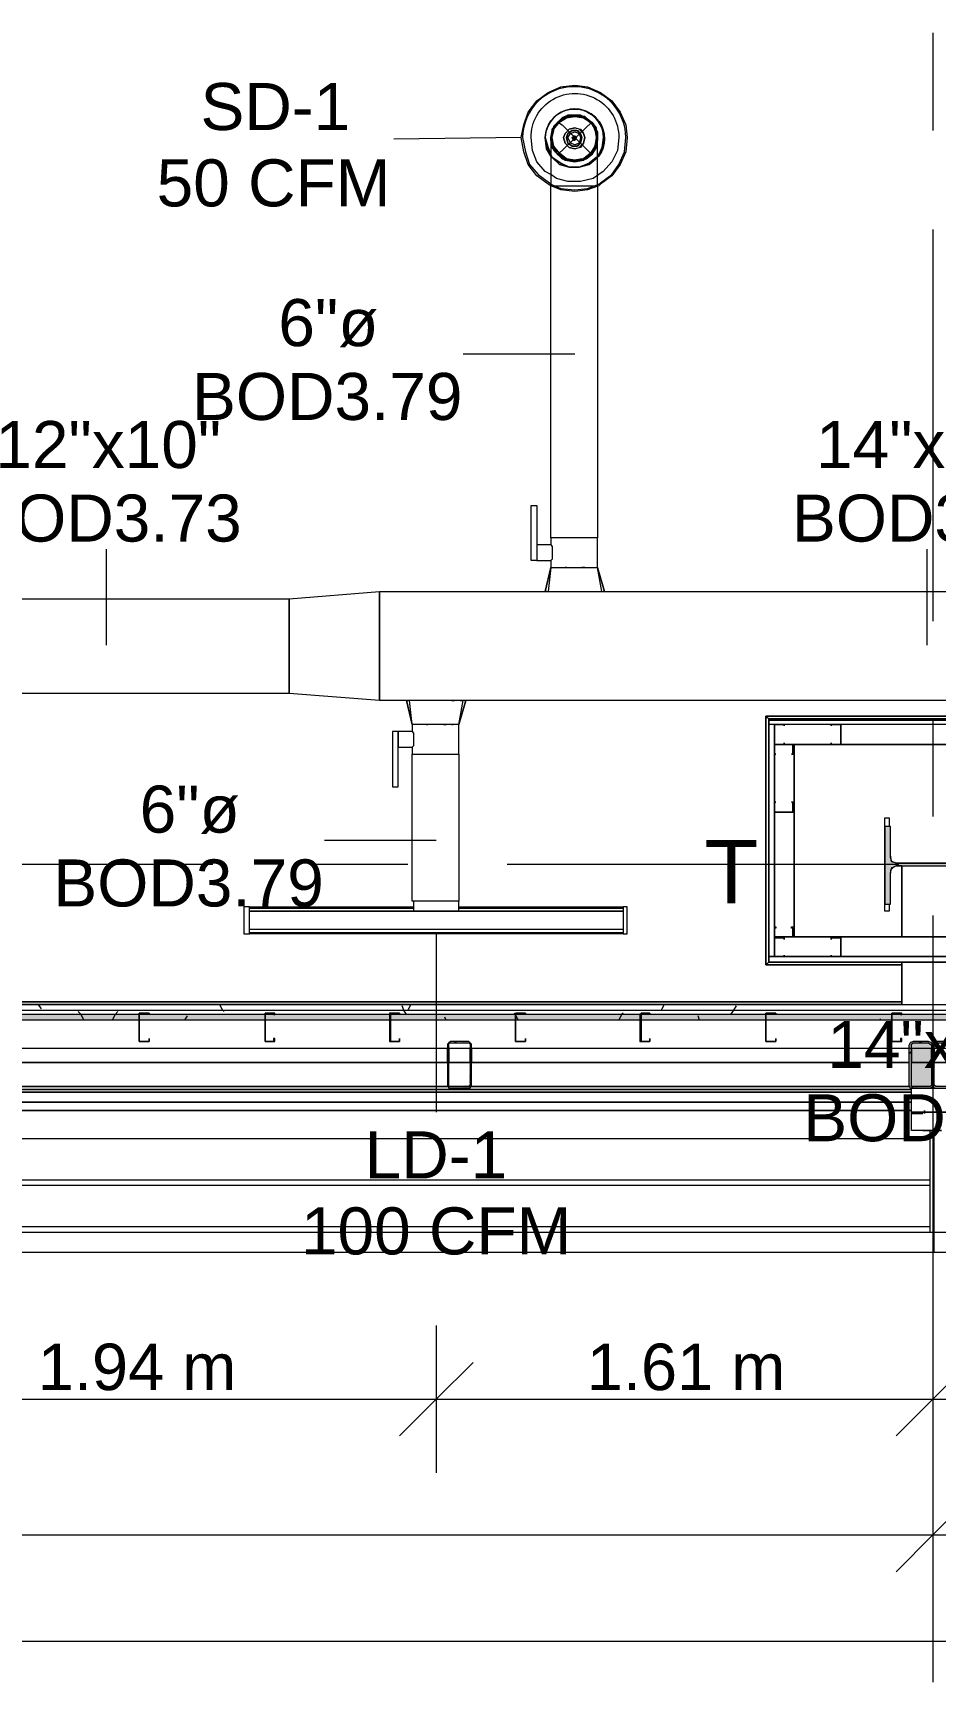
# Model space of a CAD drawing. Header units: metres. Extents: x 39 to 278, y -7 to 151.
# Drawn here: x 92.36 to 95.28, y 8.87 to 14.21 of the extents above; entities that cross this region are included whole.
import ezdxf

# ---------------------------------------------------------------- set-up
doc = ezdxf.new("R2010")
doc.units = ezdxf.units.M
doc.layers.add('HVAC - Ductos', color=5, linetype='Continuous', lineweight=50)
doc.layers.add('PDF_Geometry', color=7, linetype='Continuous', true_color=0xaaaaaa)
doc.layers.add('PDF_Solid Fills', color=7, linetype='Continuous', true_color=0xffffff)
doc.layers.add('PDF_Text', color=7, linetype='Continuous')
doc.styles.add('PDF Helvetica', font='')
doc.styles.get('PDF Helvetica').set_extended_font_data('Helvetica')

msp = doc.modelspace()

# ---------------------------------------------------------------- hatches: boundary and pattern name
at = {"layer": 'PDF_Solid Fills', "lineweight": 0, "transparency": 33554559}
for points in [[(95.133, 11.5397), (95.133, 11.6405), (95.1146, 11.6405), (95.1146, 11.3885), (95.133, 11.3885), (95.133, 11.4939), (95.1376, 11.5122), (95.4034, 11.5122), (95.408, 11.5077), (95.408, 11.3885), (95.4217, 11.3885), (95.4217, 11.6405), (95.408, 11.6405), (95.4034, 11.5305), (95.3896, 11.526), (95.1513, 11.5214), (95.1513, 11.526), (95.1376, 11.526), (95.1376, 11.5397)], [(95.1972, 10.9439), (95.1926, 10.9347), (95.1926, 10.8018), (95.1972, 10.8018), (95.1972, 10.7926), (95.1977, 10.7926), (95.2659, 10.7972), (95.2704, 10.9393), (95.2659, 10.9439)], [(95.275, 10.8018), (95.275, 10.7926), (95.3438, 10.7926), (95.3438, 10.9439), (95.275, 10.9439), (95.2704, 10.9347), (95.2704, 10.8018), (95.275, 10.8064), (95.2796, 10.9393), (95.3392, 10.9393), (95.3392, 10.7972), (95.2796, 10.8018)]]:
    msp.add_hatch(color=256, dxfattribs=at).paths.add_polyline_path(points)
h = msp.add_hatch(color=256, dxfattribs=at)
h.paths.add_polyline_path([(46.8196, 11.0127), (46.8196, 11.031), (45.1878, 11.031), (45.1878, 11.0127)])
h.paths.add_polyline_path([(104.0706, 11.0127), (106.0827, 11.0127), (106.0827, 11.031), (104.0706, 11.031)])
h.paths.add_polyline_path([(104.0659, 11.0127), (104.0659, 11.031), (101.2289, 11.031), (101.2289, 11.0127)])
h.paths.add_polyline_path([(101.2243, 11.0127), (101.2243, 11.031), (99.1984, 11.031), (99.1984, 11.0127)])
h.paths.add_polyline_path([(99.1938, 11.0127), (99.1938, 11.031), (96.3568, 11.031), (96.3568, 11.0127)])
h.paths.add_polyline_path([(96.3522, 11.0127), (96.3522, 11.031), (94.3263, 11.031), (94.3263, 11.0127)])
h.paths.add_polyline_path([(94.3217, 11.0127), (94.3217, 11.031), (93.5151, 11.031), (93.5151, 11.0127)])
h.paths.add_polyline_path([(93.5105, 11.0127), (93.5105, 11.031), (91.4846, 11.031), (91.4846, 11.0127)])
h.paths.add_polyline_path([(91.4801, 11.0127), (91.4801, 11.031), (89.4542, 11.031), (89.4542, 11.0127)])
h.paths.add_polyline_path([(89.4496, 11.0127), (89.4496, 11.031), (88.6429, 11.031), (88.6429, 11.0127)])
h.paths.add_polyline_path([(88.6383, 11.0127), (88.6383, 11.031), (86.6125, 11.031), (86.6125, 11.0127)])
h.paths.add_polyline_path([(86.6079, 11.0127), (86.6079, 11.031), (84.582, 11.031), (84.582, 11.0127)])
h.paths.add_polyline_path([(84.5774, 11.0127), (84.5774, 11.031), (83.7708, 11.031), (83.7708, 11.0127)])
h.paths.add_polyline_path([(83.7662, 11.0127), (83.7662, 11.031), (81.7404, 11.031), (81.7404, 11.0127)])
h.paths.add_polyline_path([(81.7358, 11.0127), (81.7358, 11.031), (78.8986, 11.031), (78.8986, 11.0127)])
h.paths.add_polyline_path([(78.894, 11.0127), (78.894, 11.031), (76.8682, 11.031), (76.8682, 11.0127)])
h.paths.add_polyline_path([(76.8636, 11.0127), (76.8636, 11.031), (74.0265, 11.031), (74.0265, 11.0127)])
h.paths.add_polyline_path([(74.0219, 11.0127), (74.0219, 11.031), (71.9961, 11.031), (71.9961, 11.0127)])
h.paths.add_polyline_path([(71.9915, 11.0127), (71.9915, 11.031), (71.1848, 11.031), (71.1848, 11.0127)])
h.paths.add_polyline_path([(71.1802, 11.0127), (71.1802, 11.031), (69.1543, 11.031), (69.1543, 11.0127)])
h.paths.add_polyline_path([(69.1497, 11.0127), (69.1497, 11.031), (67.1239, 11.031), (67.1239, 11.0127)])
h.paths.add_polyline_path([(67.1193, 11.0127), (67.1193, 11.031), (66.3127, 11.031), (66.3127, 11.0127)])
h.paths.add_polyline_path([(66.3081, 11.0127), (66.3081, 11.031), (64.2822, 11.031), (64.2822, 11.0127)])
h.paths.add_polyline_path([(64.2776, 11.0127), (64.2776, 11.031), (62.2518, 11.031), (62.2518, 11.0127)])
h.paths.add_polyline_path([(62.2472, 11.0127), (62.2472, 11.031), (61.4405, 11.031), (61.4405, 11.0127)])
h.paths.add_polyline_path([(61.436, 11.0127), (61.436, 11.031), (59.4101, 11.031), (59.4101, 11.0127)])
h.paths.add_polyline_path([(59.4055, 11.0127), (59.4055, 11.031), (56.5684, 11.031), (56.5684, 11.0127)])
h.paths.add_polyline_path([(56.5638, 11.0127), (56.5638, 11.031), (54.5379, 11.031), (54.5379, 11.0127)])
h.paths.add_polyline_path([(54.5333, 11.0127), (54.5333, 11.031), (51.6963, 11.031), (51.6963, 11.0127)])
h.paths.add_polyline_path([(51.6917, 11.0127), (51.6917, 11.031), (49.6658, 11.031), (49.6658, 11.0127)])
h.paths.add_polyline_path([(49.6612, 11.0127), (49.6612, 11.031), (48.8546, 11.031), (48.8546, 11.0127)])
h.paths.add_polyline_path([(48.85, 11.0127), (48.85, 11.031), (46.8241, 11.031), (46.8241, 11.0127)])
h = msp.add_hatch(color=256, dxfattribs=at)
h.paths.add_polyline_path([(93.7717, 10.9393), (93.7717, 10.9439), (93.7075, 10.9439)])
h.paths.add_polyline_path([(93.7763, 10.9347), (93.7717, 10.9347), (93.7671, 10.8018), (93.703, 10.7972), (93.7711, 10.7926), (93.7717, 10.7926), (93.7717, 10.7972), (93.7763, 10.9341)])
h.paths.add_polyline_path([(93.703, 10.9347), (93.6984, 10.9347), (93.6984, 10.8018)])

# ---------------------------------------------------------------- linework, layer by layer
at = {"layer": 'HVAC - Ductos', "lineweight": 0}
for points in [[(94.0192, 12.4014), (94.0146, 12.4014), (94.033, 12.4793), (94.0376, 12.4793), (94.0421, 12.4793), (94.0559, 12.4793), (94.0696, 12.4793), (94.088, 12.4793), (94.1109, 12.4793), (94.1293, 12.4793), (94.1476, 12.4793), (94.1613, 12.4793), (94.175, 12.4793), (94.1796, 12.4793), (94.1842, 12.4793), (94.1842, 12.5756), (94.175, 12.5756), (94.1613, 12.5756), (94.1476, 12.5756), (94.1293, 12.5756), (94.1109, 12.5756), (94.088, 12.5756), (94.0696, 12.5756), (94.0559, 12.5756), (94.0421, 12.5756), (94.0376, 12.5756), (94.033, 12.5756), (94.033, 13.7168), (94.0238, 13.7214), (93.9871, 13.7489), (93.9597, 13.7856), (93.9459, 13.8268), (93.9367, 13.8727), (93.9459, 13.9139), (93.9597, 13.9552), (93.9871, 13.9918), (94.0238, 14.0193), (94.0651, 14.0377), (94.1109, 14.0423), (94.1521, 14.0377), (94.1934, 14.0193), (94.2301, 13.9918), (94.2576, 13.9552), (94.2759, 13.9139), (94.2805, 13.8727), (94.2759, 13.8268), (94.2576, 13.7856), (94.2301, 13.7489), (94.1934, 13.7214), (94.1888, 13.7168)], [(94.0788, 13.9368), (94.0559, 13.9231), (94.0788, 13.9414), (94.1109, 13.946), (94.1384, 13.9414), (94.1613, 13.9231), (94.1796, 13.9002), (94.1796, 13.8956), (94.1842, 13.8727), (94.1796, 13.8452), (94.1796, 13.8406), (94.1659, 13.8176), (94.1384, 13.7993), (94.1109, 13.7947), (94.0788, 13.7993), (94.0559, 13.8176), (94.0376, 13.8406), (94.033, 13.8681), (94.033, 13.8727), (94.033, 13.8635), (94.0376, 13.8498), (94.0421, 13.8314), (94.0559, 13.8176), (94.0421, 13.8406), (94.0376, 13.8406), (94.0376, 13.8452)], [(94.0834, 13.7993), (94.0788, 13.7993), (94.0788, 13.8039), (94.0559, 13.8176), (94.0696, 13.8039), (94.088, 13.7993), (94.1109, 13.7947), (94.1293, 13.7993), (94.1476, 13.8039), (94.1659, 13.8176), (94.175, 13.8314), (94.1842, 13.8498), (94.1842, 13.8635), (94.1842, 13.8727), (94.1842, 13.891), (94.175, 13.9093), (94.1613, 13.9231), (94.1476, 13.9368), (94.1293, 13.946), (94.1109, 13.946), (94.088, 13.946), (94.0696, 13.9368), (94.0559, 13.9231), (94.0421, 13.9093), (94.0376, 13.891), (94.033, 13.8727), (94.0376, 13.8406), (94.0559, 13.8176), (94.0788, 13.7993), (94.1109, 13.7947), (94.1384, 13.7993), (94.1613, 13.8176), (94.1796, 13.8406)], [(94.033, 13.8635), (94.033, 13.8727), (94.0376, 13.891), (94.0376, 13.8956), (94.0376, 13.9002), (94.0421, 13.9048), (94.0376, 13.9002), (94.0376, 13.8956)], [(94.1613, 13.9231), (94.175, 13.9093), (94.1796, 13.891), (94.1842, 13.8727), (94.1796, 13.8498), (94.175, 13.836), (94.1613, 13.8176), (94.1476, 13.8085), (94.1293, 13.7993), (94.1109, 13.7993), (94.0926, 13.7993), (94.0742, 13.8085), (94.0559, 13.8176), (94.0467, 13.836), (94.0376, 13.8498), (94.0376, 13.8727), (94.0376, 13.891), (94.0467, 13.9093), (94.0559, 13.9231), (94.0742, 13.9368), (94.0926, 13.9414), (94.1109, 13.946), (94.1293, 13.9414), (94.1476, 13.9368), (94.1613, 13.9231), (94.143, 13.9414), (94.1384, 13.9414)], [(94.0421, 13.8452), (94.0376, 13.8727), (94.0421, 13.8956)], [(94.0421, 13.9048), (94.0559, 13.9231), (94.0788, 13.9414), (94.0834, 13.9414), (94.1109, 13.946), (94.1338, 13.9414), (94.1109, 13.946), (94.0834, 13.9414)], [(94.0421, 13.9002), (94.0421, 13.9093), (94.0559, 13.9231), (94.0696, 13.9368), (94.0788, 13.9414), (94.0834, 13.9414), (94.088, 13.946), (94.1109, 13.946), (94.1293, 13.946), (94.1384, 13.9414)], [(94.0788, 13.9414), (94.0834, 13.9414)], [(94.1293, 13.946), (94.1293, 13.946)], [(94.143, 13.9414), (94.1384, 13.9414), (94.1338, 13.9414), (94.1384, 13.9414), (94.143, 13.9414), (94.1476, 13.9368), (94.1659, 13.9231), (94.175, 13.9093), (94.1796, 13.9002)], [(94.143, 13.9368), (94.1613, 13.9231), (94.175, 13.9002)], [(94.1659, 13.9231), (94.1796, 13.9048)], [(94.1796, 13.8956), (94.1796, 13.9002), (94.1796, 13.9048), (94.1796, 13.9002), (94.1796, 13.8956), (94.1842, 13.891), (94.1842, 13.8727), (94.1842, 13.8635)], [(94.1842, 13.8727), (94.1796, 13.9002)], [(94.1842, 13.8681), (94.1796, 13.8406), (94.1842, 13.8727), (94.1796, 13.8956)], [(93.9367, 13.8727), (93.5242, 13.8681)], [(94.033, 13.8681), (94.033, 13.8635), (94.033, 13.8452), (94.033, 13.8176), (94.033, 13.781), (94.033, 13.7352), (94.033, 13.7168), (94.0376, 13.7168), (94.0421, 13.7168), (94.0559, 13.7168), (94.0696, 13.7168), (94.088, 13.7168), (94.1109, 13.7168), (94.1293, 13.7168), (94.1476, 13.7168), (94.1613, 13.7168), (94.175, 13.7168), (94.1842, 13.7168), (94.1842, 12.5756), (94.175, 12.5756), (94.1613, 12.5756), (94.1476, 12.5756), (94.1293, 12.5756), (94.1109, 12.5756), (94.088, 12.5756), (94.0696, 12.5756), (94.0559, 12.5756), (94.0421, 12.5756), (94.0376, 12.5756), (94.033, 12.5756), (94.033, 12.5527), (93.9871, 12.5527), (93.9871, 12.5481), (93.9871, 12.5389), (93.9871, 12.5343), (93.9871, 12.5297), (93.9871, 12.5206), (93.9871, 12.516), (93.9871, 12.5114), (93.9871, 12.5069), (93.9871, 12.5023), (94.033, 12.5023), (94.033, 12.4793), (94.0238, 12.4014)], [(94.033, 13.8727), (94.033, 13.8727)], [(94.033, 13.7168), (94.0376, 13.7168), (94.0421, 13.7168), (94.0559, 13.7168), (94.0696, 13.7168), (94.088, 13.7168), (94.1109, 13.7168), (94.1293, 13.7168), (94.1476, 13.7168), (94.1613, 13.7168), (94.175, 13.7168), (94.1842, 13.7168), (94.1842, 13.7627), (94.1842, 13.8039), (94.1842, 13.836), (94.1842, 13.8589), (94.1842, 13.8681)], [(94.1842, 13.8727), (94.1842, 13.8727)], [(94.1842, 13.8681), (94.1842, 13.8681)], [(94.1338, 13.8039), (94.1109, 13.7993), (94.0834, 13.8039)], [(94.175, 13.8406), (94.1613, 13.8176), (94.143, 13.8039), (94.1384, 13.7993), (94.1338, 13.7993)], [(94.1796, 13.8406), (94.1796, 13.8406)], [(94.1888, 13.7535), (94.1704, 13.7397), (94.1293, 13.7306), (94.088, 13.7306), (94.0513, 13.7397), (94.033, 13.7535)], [(94.033, 13.7214), (94.0651, 13.7077), (94.1109, 13.7031), (94.1521, 13.7077), (94.1888, 13.7214)], [(94.1888, 13.7168), (94.1521, 13.7031), (94.1109, 13.6985), (94.0651, 13.7031), (94.033, 13.7168)], [(94.1109, 13.1714), (93.7488, 13.1714)], [(92.5938, 12.2273), (92.5938, 12.5389)], [(94.033, 12.5527), (94.0376, 12.5481), (94.0376, 12.5389), (94.0376, 12.5343), (94.0376, 12.5251), (94.0376, 12.516), (94.0376, 12.5069), (94.033, 12.5023)], [(95.2522, 12.2273), (95.2522, 12.5389)], [(94.033, 12.4793), (94.0146, 12.4014), (94.0192, 12.4014), (94.0238, 12.4014), (94.033, 12.4014)], [(94.0376, 12.4793), (94.0376, 12.4793)], [(94.0559, 12.4793), (94.0605, 12.4793)], [(94.1063, 12.4793), (94.1109, 12.4793)], [(94.1613, 12.4793), (94.1659, 12.4793)], [(94.175, 12.4793), (94.1796, 12.4793)], [(94.2071, 12.4014), (94.1842, 12.4793), (94.2071, 12.4014)], [(94.1842, 12.4793), (94.1842, 12.4793)], [(94.198, 12.4014), (94.1842, 12.4793)], [(93.1851, 12.3785), (93.4784, 12.4014)], [(93.4784, 12.4014), (93.4784, 12.0485)], [(94.0376, 12.4014), (94.0559, 12.4014), (94.0605, 12.4014), (94.0651, 12.4014), (94.0742, 12.4014), (94.088, 12.4014), (94.0926, 12.4014), (94.0971, 12.4014), (94.1201, 12.4014), (94.1247, 12.4014), (94.1293, 12.4014), (94.143, 12.4014), (94.1521, 12.4014), (94.1567, 12.4014), (94.1659, 12.4014), (94.1796, 12.4014)], [(94.1842, 12.4014), (94.1934, 12.4014), (94.198, 12.4014), (94.2026, 12.4014), (94.2071, 12.4014), (94.2026, 12.4014), (94.2071, 12.4014), (94.2026, 12.4014)], [(94.1888, 12.4014), (94.1888, 12.4014)], [(93.1851, 12.0714), (93.1851, 12.3785)], [(93.4784, 12.0485), (93.1851, 12.0714)], [(93.5838, 11.9705), (93.5838, 11.9477), (93.538, 11.9477), (93.5196, 11.9477), (93.5196, 11.7689), (93.538, 11.7689), (93.538, 11.9477), (93.538, 11.9431), (93.538, 11.9339), (93.538, 11.9293), (93.538, 11.9247), (93.538, 11.9156), (93.538, 11.911), (93.538, 11.9064), (93.538, 11.9018), (93.538, 11.8972), (93.5838, 11.8972), (93.5838, 11.8743), (93.5884, 11.8743), (93.593, 11.8743), (93.6067, 11.8743), (93.625, 11.8743), (93.6434, 11.8743), (93.6617, 11.8743), (93.6801, 11.8743), (93.6984, 11.8743), (93.7167, 11.8743), (93.7259, 11.8743), (93.7351, 11.8743), (93.7351, 11.3977), (93.7259, 11.3977), (93.7121, 11.3977), (93.6984, 11.3977), (93.6801, 11.3977), (93.6617, 11.3977), (93.6434, 11.3977), (93.625, 11.3977), (93.6067, 11.3977), (93.5975, 11.3977), (93.5884, 11.3977), (93.5884, 11.3655), (93.5975, 11.3655), (93.6067, 11.3655), (93.625, 11.3655), (93.6434, 11.3655), (93.6617, 11.3655), (93.6801, 11.3655), (93.6984, 11.3655), (93.7121, 11.3655), (93.7259, 11.3655), (93.7351, 11.3655), (93.7351, 11.3977), (93.7259, 11.3977), (93.7167, 11.3977), (93.6984, 11.3977), (93.6801, 11.3977), (93.6617, 11.3977), (93.6434, 11.3977), (93.625, 11.3977), (93.6067, 11.3977), (93.593, 11.3977), (93.5884, 11.3977), (93.5838, 11.3977), (93.5838, 11.8743), (93.5884, 11.8743), (93.593, 11.8743), (93.6067, 11.8743), (93.625, 11.8743), (93.6434, 11.8743), (93.6617, 11.8743), (93.6801, 11.8743), (93.6984, 11.8743), (93.7167, 11.8743), (93.7259, 11.8743), (93.7351, 11.8743), (93.7351, 11.9705), (93.7305, 11.9705), (93.7259, 11.9705), (93.7167, 11.9705), (93.6984, 11.9705), (93.6801, 11.9705), (93.6617, 11.9705), (93.6434, 11.9705), (93.625, 11.9705), (93.6067, 11.9705), (93.593, 11.9705), (93.5884, 11.9705), (93.5838, 11.9705), (93.5747, 12.0485)], [(93.6434, 12.0485), (93.6388, 12.0485), (93.625, 12.0485), (93.6159, 12.0485), (93.6113, 12.0485), (93.6067, 12.0485), (93.5884, 12.0485), (93.5747, 12.0485), (93.5701, 12.0485), (93.5655, 12.0485), (93.5701, 12.0485)], [(93.5655, 12.0485), (93.5838, 11.9705), (93.5655, 12.0485)], [(93.7305, 12.0485), (93.7167, 12.0485), (93.7075, 12.0485), (93.703, 12.0485), (93.6938, 12.0485), (93.6801, 12.0485), (93.6755, 12.0485), (93.6709, 12.0485), (93.648, 12.0485)], [(93.7121, 12.0485), (93.7213, 12.0485)], [(93.7534, 12.0485), (93.758, 12.0485), (93.7351, 11.9705), (93.758, 12.0485), (93.7534, 12.0485), (93.7488, 12.0485), (93.7442, 12.0485), (93.7351, 12.0485)], [(93.7351, 11.9705), (93.7488, 12.0485)], [(93.7396, 12.0485), (93.7442, 12.0485)], [(93.5838, 11.9477), (93.5884, 11.9431), (93.5884, 11.9339), (93.5884, 11.9293), (93.5884, 11.9201), (93.5884, 11.911), (93.5884, 11.9018), (93.5838, 11.8972)], [(93.5884, 11.9705), (93.5884, 11.9705)], [(93.5884, 11.9705), (93.5884, 11.9705)], [(93.6617, 11.5947), (93.2997, 11.5947)], [(93.7351, 11.3977), (93.7351, 11.3977)], [(93.0567, 11.3472), (93.0567, 11.3564), (93.0567, 11.3747), (93.0567, 11.3793), (93.5884, 11.3793)], [(93.5884, 11.3747), (93.0567, 11.3747)], [(93.0567, 11.3518), (93.0567, 11.3564), (93.0567, 11.361)], [(93.7351, 11.3793), (94.2667, 11.3793), (94.2667, 11.3747), (94.2667, 11.3564), (94.2667, 11.3472)], [(94.2667, 11.3747), (93.7351, 11.3747)], [(94.2667, 11.361), (94.2667, 11.3564), (94.2667, 11.3518)], [(94.2667, 11.3243), (94.2667, 11.3151), (94.2667, 11.2968), (94.2667, 11.2923), (93.0567, 11.2923), (93.0567, 11.2968), (93.0567, 11.3151), (93.0567, 11.3243)], [(93.0567, 11.3105), (93.0567, 11.3151), (93.0567, 11.3197)], [(93.0567, 11.2968), (94.2667, 11.2968)], [(93.6617, 11.2923), (93.6617, 10.7147)], [(94.2667, 11.3197), (94.2667, 11.3151), (94.2667, 11.3105)]]:
    msp.add_lwpolyline(points, dxfattribs=at)
for points in [[(94.1888, 13.7214), (94.1934, 13.726), (94.2301, 13.7535), (94.253, 13.7856), (94.2713, 13.8268), (94.2759, 13.8727, 0.986385), (93.9413, 13.8727), (93.9505, 13.8268), (93.9642, 13.7856), (93.9917, 13.7535), (94.0284, 13.726), (94.033, 13.7214)], [(94.033, 13.7535), (94.0146, 13.7627), (93.9871, 13.7947), (93.9734, 13.8314), (93.9688, 13.8727, -1.008156), (94.253, 13.8727), (94.2484, 13.8314), (94.2301, 13.7947), (94.2026, 13.7627), (94.1888, 13.7535)]]:
    msp.add_lwpolyline(points, format="xyb", dxfattribs=at)
msp.add_lwpolyline([(94.1888, 13.8131), (94.2026, 13.836), (94.2071, 13.8727, 0.970251), (94.0146, 13.8727), (94.0238, 13.8406), (94.033, 13.8176, -1.368638), (94.2026, 13.8727), (94.198, 13.8406), (94.1888, 13.8176, 1.331302), (94.0146, 13.8727, -1.346692)], format="xyb", close=True, dxfattribs=at)
for points in [[(94.0376, 13.9002), (94.033, 13.8727), (94.0376, 13.8956), (94.0421, 13.9002), (94.0559, 13.9231)], [(94.175, 13.8452), (94.1613, 13.8222), (94.1384, 13.8039), (94.1109, 13.7993), (94.0834, 13.8039), (94.0605, 13.8222), (94.0421, 13.8452), (94.0376, 13.8727), (94.0421, 13.9002), (94.0605, 13.9231), (94.0834, 13.9368), (94.1109, 13.9414), (94.1384, 13.9368), (94.1613, 13.9231), (94.175, 13.9002), (94.1796, 13.8727)], [(94.0788, 13.8864), (94.0742, 13.8727), (94.0788, 13.8864), (94.0926, 13.9002), (94.1109, 13.9048), (94.1293, 13.9002), (94.1384, 13.8864), (94.143, 13.8727), (94.1384, 13.8864), (94.1247, 13.9002), (94.1109, 13.9048), (94.0926, 13.9002)], [(94.088, 13.8864), (94.0834, 13.8727), (94.088, 13.8864), (94.1017, 13.8956), (94.1201, 13.8956), (94.1293, 13.8864), (94.1338, 13.8727), (94.1293, 13.8864), (94.1155, 13.8956), (94.1017, 13.8956)], [(94.0146, 13.8727), (94.0192, 13.836), (94.033, 13.8131), (94.0192, 13.836)], [(94.1384, 13.8543), (94.143, 13.8727), (94.1384, 13.8543), (94.1293, 13.8406), (94.1109, 13.836), (94.0926, 13.8406), (94.0788, 13.8543), (94.0742, 13.8727), (94.0788, 13.8543), (94.0926, 13.8406), (94.1109, 13.836), (94.1247, 13.8406)], [(94.1293, 13.8543), (94.1338, 13.8727), (94.1293, 13.8543), (94.1201, 13.8452), (94.1017, 13.8452), (94.088, 13.8543), (94.0834, 13.8727), (94.088, 13.8543), (94.1017, 13.8452), (94.1155, 13.8452)], [(94.1247, 13.8543), (94.1109, 13.8498), (94.0971, 13.8543), (94.088, 13.8727), (94.0971, 13.8864), (94.1109, 13.891), (94.1247, 13.8864), (94.1293, 13.8727)], [(94.1109, 13.8681), (94.1155, 13.8727), (94.1109, 13.8635), (94.1063, 13.8635), (94.1017, 13.8727), (94.1063, 13.8773), (94.1109, 13.8773), (94.1155, 13.8727), (94.1109, 13.8773), (94.1063, 13.8773), (94.1063, 13.8727), (94.1063, 13.8681)], [(94.1567, 13.7856), (94.1247, 13.7765), (94.0926, 13.7765), (94.0605, 13.7856), (94.0376, 13.8085), (94.033, 13.8131), (94.0376, 13.8085), (94.033, 13.8176), (94.0376, 13.8085), (94.0651, 13.7902), (94.0926, 13.7765), (94.1247, 13.7765), (94.1567, 13.7902), (94.1796, 13.8085), (94.1888, 13.8176), (94.1796, 13.8085), (94.1567, 13.7902), (94.1247, 13.7765), (94.0926, 13.7765), (94.0651, 13.7902), (94.0376, 13.8085), (94.0605, 13.7856), (94.0926, 13.7765), (94.1247, 13.7765), (94.1567, 13.7856), (94.1842, 13.8085), (94.1888, 13.8131), (94.1842, 13.8085)], [(93.9688, 12.681), (93.9871, 12.681), (93.9871, 12.5023), (93.9688, 12.5023)], [(95.7976, 12.0485), (95.7976, 12.5573), (95.6418, 12.4014), (95.6418, 12.0485), (93.4784, 12.0485), (93.4784, 12.4014), (95.6418, 12.4014), (95.6418, 12.0485)], [(94.0834, 12.4793), (94.0788, 12.4793)], [(94.143, 12.4793), (94.1384, 12.4793), (94.1338, 12.4793), (94.1384, 12.4793)], [(93.1851, 12.0714), (90.6367, 12.0714), (90.6367, 12.3785), (93.1851, 12.3785)], [(93.6296, 11.9705), (93.6342, 11.9705)], [(93.6847, 11.9705), (93.6892, 11.9705), (93.6938, 11.9705), (93.6892, 11.9705)], [(93.7121, 11.9705), (93.7167, 11.9705)], [(93.0384, 11.2923), (93.0567, 11.2923), (93.0567, 11.3793), (93.0384, 11.3793)], [(93.0567, 11.3655), (94.2667, 11.3655), (93.0567, 11.3655), (94.2667, 11.3655), (94.2667, 11.306), (93.0567, 11.306)], [(94.2805, 11.2923), (94.2805, 11.3793), (94.2667, 11.3793), (94.2667, 11.2923)]]:
    msp.add_lwpolyline(points, close=True, dxfattribs=at)
at = {"layer": 'HVAC - Ductos', "color": 252, "lineweight": 0, "true_color": 0x939598}
for points in [[(93.6617, 10.0227), (93.6617, 9.7843), (93.6617, 9.5459)], [(95.2704, 10.0227), (95.2704, 9.7843), (95.2704, 9.5459)], [(93.7809, 9.9035), (93.6617, 9.7843), (93.5425, 9.6651)], [(95.3896, 9.9035), (95.2704, 9.7843), (95.1513, 9.6651)], [(87.2496, 9.7843), (89.5413, 9.7843), (91.7184, 9.7843), (93.6617, 9.7843), (95.2704, 9.7843), (96.5538, 9.7843), (98.8318, 9.7843), (101.0043, 9.7843), (103.3053, 9.7843), (104.4694, 9.7843), (106.0412, 9.7843)], [(95.2704, 9.5826), (95.2704, 9.3443), (95.2704, 9.1059)], [(95.3896, 9.4635), (95.2704, 9.3443), (95.1513, 9.2251)], [(46.0312, 9.3443), (55.4684, 9.3443), (64.6672, 9.3443), (73.8707, 9.3443), (86.0533, 9.3443), (95.2704, 9.3443), (104.7077, 9.3443)], [(46.0312, 9.0005), (104.7077, 9.0005)]]:
    msp.add_lwpolyline(points, dxfattribs=at)
at = {"layer": 'PDF_Geometry', "lineweight": 0}
for points in [[(95.2704, 14.2118), (95.2704, 13.8956)], [(95.2704, 13.5747), (95.2704, 12.3051)], [(95.8113, 11.9981), (94.7296, 11.9981), (95.8113, 11.9981)], [(95.8113, 11.9981), (94.7296, 11.9981), (94.7296, 11.9935), (94.7342, 11.9935), (94.7388, 11.9889), (94.7388, 11.9843), (95.8022, 11.9843), (94.7388, 11.9843), (94.7388, 11.2005), (95.7196, 11.2005)], [(94.7296, 11.9981), (94.7296, 11.9935), (94.7342, 11.9935), (94.7388, 11.9889), (94.7388, 11.9843), (94.7388, 11.2005)], [(94.7296, 11.9981), (94.7296, 11.1914)], [(95.8022, 11.9889), (94.7388, 11.9889), (95.8022, 11.9889), (94.7388, 11.9889), (95.8022, 11.9889)], [(94.7388, 11.9889), (94.7388, 11.2005)], [(94.7388, 11.9889), (94.7388, 11.2005)], [(95.7976, 11.9705), (94.7388, 11.9705), (94.7388, 11.9843), (95.7976, 11.9843)], [(94.7388, 11.9843), (94.7388, 11.2005), (94.7388, 11.9843)], [(94.7388, 11.9843), (94.7388, 11.9843)], [(94.7388, 11.9843), (95.8022, 11.9843), (94.7388, 11.9843)], [(95.2704, 11.9889), (95.2704, 11.6727)], [(94.7892, 11.966), (94.7892, 11.966)], [(94.9405, 11.966), (94.9405, 11.966)], [(94.7572, 11.9064), (94.7572, 11.9064)], [(94.7572, 11.9064), (94.7572, 11.9064)], [(94.7572, 11.9064), (94.7572, 11.9064)], [(94.7572, 11.9064), (94.7572, 11.9064)], [(94.7617, 11.8743), (94.7617, 11.8743)], [(94.7892, 11.911), (94.7892, 11.911)], [(94.8122, 11.8743), (94.8122, 11.8743)], [(94.8167, 11.9064), (94.8167, 11.9064)], [(94.9405, 11.911), (94.9405, 11.911)], [(94.7617, 11.7185), (94.7617, 11.7185)], [(94.8122, 11.7185), (94.8122, 11.7185)], [(95.1284, 11.3885), (95.1284, 11.3655), (95.1146, 11.3655), (95.1146, 11.6681), (95.1284, 11.6681), (95.1284, 11.6405)], [(95.133, 11.5443), (95.133, 11.5351)], [(92.9375, 11.5168), (91.6679, 11.5168)], [(93.5701, 11.5168), (93.2538, 11.5168)], [(95.1605, 11.5168), (93.8909, 11.5168)], [(95.133, 11.5305), (95.1422, 11.526), (95.1513, 11.5214), (95.3851, 11.5214), (95.3988, 11.526), (95.4034, 11.5305)], [(95.1696, 11.5122), (95.1696, 11.2831), (95.1696, 11.5122), (95.1513, 11.5122), (95.1422, 11.5077), (95.133, 11.4985), (95.133, 11.4893)], [(95.2704, 11.3518), (95.2704, 10.4581)], [(94.7572, 11.2831), (94.7572, 11.2831)], [(94.7572, 11.2831), (94.7572, 11.2831)], [(94.7572, 11.2785), (94.7572, 11.2785)], [(94.8167, 11.2831), (94.8167, 11.2831)], [(94.7892, 11.2739), (94.7892, 11.2739)], [(94.7892, 11.2235), (94.7892, 11.2235)], [(94.9405, 11.2739), (94.9405, 11.2739)], [(94.9405, 11.2235), (94.9405, 11.2235)], [(94.7388, 11.2005), (94.7342, 11.196), (94.7296, 11.1914)], [(95.1696, 11.2005), (94.7388, 11.2005), (95.1696, 11.2005)], [(94.7388, 11.2005), (94.7388, 11.2005)], [(95.1696, 11.2005), (94.7388, 11.2005), (95.1696, 11.2005)], [(94.7388, 11.2005), (95.7976, 11.2005), (94.7388, 11.2005)], [(94.7572, 11.2189), (94.7572, 11.2189)], [(94.7572, 11.2189), (94.7572, 11.2189)], [(45.1878, 11.0631), (106.0827, 11.0631)], [(86.1725, 11.0631), (95.1696, 11.0631)], [(95.1696, 11.0631), (86.1725, 11.0631)], [(86.1725, 11.0631), (95.1696, 11.0631)], [(86.1725, 11.0631), (95.1696, 11.0631)], [(86.1725, 11.0631), (95.1696, 11.0631)], [(95.1696, 11.0631), (86.1725, 11.0631)], [(86.1725, 11.0631), (95.1696, 11.0631)], [(95.1696, 11.0631), (86.1725, 11.0631)], [(45.1878, 11.0447), (106.0827, 11.0447)], [(93.5105, 11.031), (93.1071, 11.031), (92.6992, 11.031), (92.2959, 11.031), (91.8879, 11.031), (91.4846, 11.031)], [(93.5105, 11.0127), (93.1071, 11.0127), (92.6992, 11.0127), (92.2959, 11.0127), (91.8879, 11.0127), (91.4846, 11.0127)], [(94.3217, 11.031), (93.9184, 11.031), (93.5151, 11.031)], [(96.3522, 11.0127), (95.9488, 11.0127), (95.5409, 11.0127), (95.1376, 11.0127), (94.7296, 11.0127), (94.3263, 11.0127), (93.9184, 11.0127), (93.5151, 11.0127)], [(96.3522, 11.031), (95.9488, 11.031), (95.5409, 11.031), (95.1376, 11.031), (94.7296, 11.031), (94.3263, 11.031)], [(106.0827, 10.921), (45.1878, 10.921)], [(93.6984, 10.9164), (93.703, 10.921), (93.703, 10.8751)], [(93.6984, 10.8751), (93.6984, 10.921)], [(93.7213, 10.9393), (93.7259, 10.9439)], [(93.7717, 10.8751), (93.7717, 10.921)], [(93.7763, 10.921), (93.7763, 10.8751)], [(95.1926, 10.921), (95.1926, 10.8751)], [(95.1926, 10.9027), (95.2017, 10.9118)], [(95.2017, 10.921), (95.2017, 10.8751)], [(95.2247, 10.9393), (95.2338, 10.9439)], [(95.2659, 10.8751), (95.2659, 10.921)], [(95.275, 10.921), (95.275, 10.8751)], [(93.7717, 10.866), (93.7763, 10.8705)], [(95.2659, 10.8522), (95.2704, 10.8568), (95.275, 10.866)], [(92.2179, 10.6551), (92.2179, 10.3251), (95.2613, 10.3251), (95.2613, 10.6551), (95.2567, 10.6551), (95.2613, 10.6551), (95.2476, 10.6551), (95.2017, 10.6551), (95.2017, 10.6597), (95.2017, 10.7101), (95.2017, 10.7147), (95.2017, 10.7193), (95.2017, 10.7881), (95.2017, 10.7926), (95.2063, 10.7972)], [(93.6984, 10.7972), (93.703, 10.8018)], [(95.2704, 10.7972), (95.2704, 10.7972)], [(95.2704, 10.7972), (95.2704, 10.7972)], [(95.275, 10.6551), (95.2842, 10.6551), (95.298, 10.6551), (95.2888, 10.6551), (95.298, 10.6551), (95.2476, 10.6551), (95.2017, 10.6551), (95.2017, 10.6597), (95.2017, 10.7101), (95.2017, 10.7147), (95.2017, 10.7193), (95.2017, 10.7881), (95.2017, 10.7926)], [(95.2613, 10.7926), (95.275, 10.7926), (95.2613, 10.7926)], [(95.2613, 10.7926), (95.275, 10.7926), (95.2613, 10.7926)], [(93.6984, 10.7193), (93.7717, 10.7193)], [(95.2017, 10.7147), (95.2017, 10.7147)], [(95.2017, 10.7147), (95.2017, 10.7147)], [(95.2017, 10.7101), (95.2017, 10.7101)], [(95.2017, 10.7101), (95.2017, 10.7101)], [(95.243, 10.7101), (95.243, 10.7147), (95.243, 10.7193)], [(95.243, 10.7101), (95.243, 10.7147), (95.243, 10.7193)], [(95.243, 10.7193), (95.243, 10.7147), (95.243, 10.7101)], [(95.243, 10.7193), (95.243, 10.7147), (95.243, 10.7101)], [(92.2088, 10.3251), (92.2042, 10.3251), (92.2042, 10.3068), (92.2042, 10.2931), (92.2042, 10.2793), (92.2042, 10.2701), (92.2042, 10.2609), (95.275, 10.2609), (95.275, 10.2701), (95.275, 10.2793), (95.275, 10.2931), (95.275, 10.3068), (95.275, 10.3251), (95.275, 10.6551), (95.2704, 10.6551), (95.2567, 10.6551), (95.2704, 10.6551), (95.275, 10.6551), (95.2842, 10.6551)], [(95.298, 10.6551), (95.243, 10.6551), (95.2384, 10.6551), (95.243, 10.6551), (95.2384, 10.6551), (95.243, 10.6551), (95.298, 10.6551)], [(95.243, 10.6551), (95.243, 10.6551)], [(95.243, 10.6551), (95.243, 10.6551)], [(95.243, 10.6551), (95.243, 10.6551)], [(95.243, 10.6551), (95.243, 10.6551)], [(95.243, 10.6551), (95.243, 10.6551)], [(95.243, 10.6551), (95.243, 10.6551)], [(95.298, 10.6551), (95.2476, 10.6551), (95.2522, 10.6551), (95.2476, 10.6551), (95.2613, 10.6551)], [(95.275, 10.3251), (95.2704, 10.3251), (95.2704, 10.3068), (95.2704, 10.2931), (95.2704, 10.2793), (95.2704, 10.2701), (95.2704, 10.2609), (98.3414, 10.2609), (98.3414, 10.2701), (98.3414, 10.2793), (98.3414, 10.2931), (98.3414, 10.3068), (98.3414, 10.3251), (98.3414, 10.6551), (98.3368, 10.6551), (98.323, 10.6551), (98.3368, 10.6551), (98.3414, 10.6551), (98.3505, 10.6551)], [(95.2704, 10.6551), (95.2704, 10.3251)], [(95.2613, 10.6277), (92.2179, 10.6277)], [(92.2179, 10.4947), (95.2613, 10.4947)], [(95.2613, 10.4764), (92.2179, 10.4764)], [(95.2704, 10.4581), (95.2704, 9.9814)], [(86.0716, 10.3251), (89.1425, 10.3251), (89.1379, 10.3251), (92.2088, 10.3251), (92.2042, 10.3251), (95.275, 10.3251), (95.2704, 10.3251), (98.3414, 10.3251), (98.3368, 10.3251), (101.4076, 10.3251), (101.403, 10.3251), (104.4742, 10.3251), (104.4694, 10.3251), (106.0825, 10.3251)], [(92.2179, 10.3435), (95.2613, 10.3435)], [(95.2613, 10.2609), (95.2704, 10.2609)], [(95.2613, 10.2609), (95.2613, 10.2609)], [(95.2704, 10.2609), (95.2704, 10.2609)], [(95.275, 10.2609), (95.2842, 10.2609)], [(95.275, 10.2609), (95.275, 10.2609)]]:
    msp.add_lwpolyline(points, dxfattribs=at)
at = {"layer": 'PDF_Geometry', "color": 8, "lineweight": 0, "true_color": 0x808080}
msp.add_lwpolyline([(94.1704, 13.9139), (94.1338, 13.9414), (94.088, 13.9414), (94.0467, 13.9139), (94.033, 13.8727), (94.0467, 13.8268), (94.088, 13.7993), (94.1338, 13.7993), (94.1704, 13.8268), (94.1842, 13.8727)], close=True, dxfattribs=at)
for points in [[(94.0559, 13.9231), (94.0696, 13.9139), (94.1659, 13.8176)], [(94.1659, 13.9231), (94.0559, 13.8176)]]:
    msp.add_lwpolyline(points, dxfattribs=at)
at = {"layer": 'PDF_Geometry', "lineweight": 0}
for points in [[(94.7388, 11.2005), (94.7388, 11.9889), (94.7388, 11.2005), (94.7342, 11.196), (94.7296, 11.1914), (94.7296, 11.9981), (94.7296, 11.9935), (94.7342, 11.9935), (94.7388, 11.9889), (94.7388, 11.9843)], [(94.7296, 11.1914), (94.7296, 11.9981)], [(95.8022, 11.9843), (95.8022, 11.2005), (95.8068, 11.196), (95.8068, 11.1914), (95.8113, 11.1914), (95.8113, 11.9981), (95.8068, 11.9935), (95.8022, 11.9889), (95.8022, 11.9843), (94.7388, 11.9843), (94.7388, 11.9889), (94.7342, 11.9935), (94.7296, 11.9935), (94.7296, 11.9981), (95.8113, 11.9981), (95.8068, 11.9935), (95.8022, 11.9889)], [(95.8022, 11.9843), (94.7388, 11.9843)], [(94.7388, 11.9064), (94.7388, 11.2831), (94.7388, 11.2005), (94.7388, 11.9843)], [(94.7572, 11.9705), (94.7388, 11.9705), (94.7388, 11.2189), (94.7572, 11.2189)], [(94.7572, 11.9064), (94.7572, 11.966), (94.7572, 11.9705), (94.7892, 11.9705), (94.7892, 11.966), (94.7892, 11.9705), (94.7572, 11.9705), (94.7572, 11.966), (94.7572, 11.9064), (94.7892, 11.9064)], [(95.7838, 11.9064), (95.7196, 11.9064), (95.7196, 11.2831), (95.7196, 11.9064), (95.7838, 11.9064), (95.7838, 11.9705), (94.7572, 11.9705), (94.7572, 11.9064), (94.8213, 11.9064), (95.7196, 11.9064), (94.8213, 11.9064), (94.8213, 11.2831), (94.7572, 11.2831), (94.8213, 11.2831), (94.8213, 11.9064), (94.7572, 11.9064), (94.7572, 11.2831), (94.7572, 11.2189), (95.7196, 11.2189), (95.7838, 11.2189)], [(94.9405, 11.966), (94.9405, 11.9705)], [(94.968, 11.9705), (94.9726, 11.9705), (94.9726, 11.966), (94.9726, 11.9064), (94.968, 11.9064), (94.9405, 11.9064), (94.9405, 11.911), (94.9405, 11.9064), (94.968, 11.9064), (94.9726, 11.9064), (94.9726, 11.966), (94.9726, 11.9705), (94.968, 11.9705), (94.9405, 11.9705)], [(94.7572, 11.9064), (94.8167, 11.9064), (94.8213, 11.9064), (94.8213, 11.8743), (94.8122, 11.8743), (94.8167, 11.8743), (94.8167, 11.9064), (94.7572, 11.9064), (94.7572, 11.8743)], [(94.7617, 11.8743), (94.7572, 11.8743)], [(94.7892, 11.911), (94.7892, 11.9064)], [(94.8213, 11.691), (94.8213, 11.6864), (94.8167, 11.6864), (94.7572, 11.6864), (94.7572, 11.691), (94.7572, 11.7185), (94.7617, 11.7185), (94.7572, 11.7185), (94.7572, 11.691), (94.7572, 11.6864), (94.8167, 11.6864), (94.8167, 11.691), (94.8167, 11.7185), (94.8122, 11.7185), (94.8213, 11.7185)], [(95.408, 11.3885), (95.4217, 11.3885), (95.4217, 11.6405), (95.408, 11.6405), (95.408, 11.5397), (95.4034, 11.526), (95.3896, 11.5214), (95.1513, 11.5214), (95.1376, 11.526), (95.133, 11.5397), (95.133, 11.6405), (95.1146, 11.6405), (95.1146, 11.3885), (95.133, 11.3885), (95.133, 11.4893), (95.1376, 11.5077), (95.1513, 11.5122), (95.3896, 11.5122), (95.4034, 11.5077), (95.408, 11.4893)], [(94.8213, 11.2831), (94.8167, 11.2831), (94.7572, 11.2831), (94.7572, 11.3151), (94.7617, 11.3151), (94.7617, 11.3105), (94.7572, 11.3105), (94.7572, 11.2831), (94.8167, 11.2831), (94.8167, 11.3105), (94.8122, 11.3105), (94.8122, 11.3151), (94.8213, 11.3151)], [(94.7572, 11.2189), (94.7572, 11.2785), (94.7572, 11.2831), (94.7892, 11.2831), (94.7892, 11.2739), (94.7892, 11.2785), (94.7572, 11.2785), (94.7572, 11.2189), (94.7892, 11.2189)], [(95.7196, 11.2189), (95.7196, 11.2831), (94.8213, 11.2831), (95.7196, 11.2831)], [(94.968, 11.2831), (94.9726, 11.2831), (94.9726, 11.2785), (94.9726, 11.2189), (94.968, 11.2189), (94.9405, 11.2189), (94.9405, 11.2235), (94.9405, 11.2189), (94.968, 11.2189), (94.9726, 11.2189), (94.9726, 11.2785), (94.968, 11.2785), (94.9405, 11.2785), (94.9405, 11.2739), (94.9405, 11.2831)], [(94.7892, 11.2235), (94.7892, 11.2189)], [(95.1696, 11.2005), (94.7388, 11.2005), (94.7342, 11.196), (94.7296, 11.1914), (95.1696, 11.1914), (94.7296, 11.1914), (95.1696, 11.1914), (94.7296, 11.1914), (94.7342, 11.196), (94.7388, 11.2005), (95.1696, 11.2005), (94.7388, 11.2005), (95.7838, 11.2005), (95.7838, 11.2189), (94.7388, 11.2189), (94.7388, 11.2005)], [(95.1696, 11.0631), (95.1696, 11.2005)], [(86.1725, 11.0722), (95.1696, 11.0722)], [(86.1725, 11.0722), (95.1696, 11.0722)], [(86.1725, 11.0631), (95.1696, 11.0631)], [(92.7313, 11.0355), (92.7038, 11.0355), (92.6992, 11.0355), (92.6992, 11.031), (92.6992, 10.9439), (92.7038, 10.9439), (92.7313, 10.9439), (92.7313, 10.9531), (92.7313, 10.9439), (92.7038, 10.9439), (92.6992, 10.9439), (92.6992, 11.031), (92.6992, 11.0355), (92.7038, 11.0355), (92.7313, 11.0355), (92.7313, 11.031)], [(93.1392, 11.0355), (93.1071, 11.0355), (93.1071, 11.031), (93.1071, 10.9439), (93.1392, 10.9439), (93.1392, 10.9531), (93.1347, 10.9531), (93.1347, 10.9439), (93.1071, 10.9439), (93.1071, 11.031), (93.1071, 11.0355), (93.1347, 11.0355), (93.1347, 11.031), (93.1392, 11.031)], [(93.5425, 11.0355), (93.5151, 11.0355), (93.5105, 11.0355), (93.5105, 11.031), (93.5105, 10.9439), (93.5151, 10.9439), (93.5425, 10.9439), (93.5425, 10.9531), (93.5425, 10.9439), (93.5151, 10.9439), (93.5151, 11.031), (93.5151, 11.0355), (93.5425, 11.0355), (93.5425, 11.031)], [(93.9505, 11.0355), (93.9184, 11.0355), (93.9184, 11.031), (93.9184, 10.9439), (93.9505, 10.9439), (93.9505, 10.9531), (93.9505, 10.9439), (93.9184, 10.9439), (93.9184, 11.031), (93.9184, 11.0355), (93.9505, 11.0355), (93.9505, 11.031)], [(94.3538, 11.0355), (94.3263, 11.0355), (94.3217, 11.031), (94.3217, 10.9439), (94.3263, 10.9439), (94.3538, 10.9439), (94.3538, 10.9531), (94.3538, 10.9439), (94.3263, 10.9439), (94.3263, 11.031), (94.3263, 11.0355), (94.3538, 11.0355), (94.3538, 11.031)], [(94.7617, 11.0355), (94.7296, 11.0355), (94.7296, 11.031), (94.7296, 10.9439), (94.7617, 10.9439), (94.7617, 10.9531), (94.7617, 10.9439), (94.7296, 10.9439), (94.7296, 11.031), (94.7296, 11.0355), (94.7617, 11.0355), (94.7617, 11.031)], [(95.1696, 11.0355), (95.1376, 11.0355), (95.1376, 11.031), (95.1376, 10.9439), (95.1696, 10.9439), (95.1696, 10.9531), (95.1651, 10.9531), (95.1651, 10.9439), (95.1376, 10.9439), (95.1376, 11.031), (95.1376, 11.0355), (95.1651, 11.0355), (95.1651, 11.031), (95.1696, 11.031)], [(93.6984, 10.8018), (93.703, 10.7926), (93.7075, 10.7926), (93.7671, 10.7926), (93.7717, 10.7926), (93.7763, 10.8018), (93.7763, 10.9347), (93.7717, 10.9393), (93.7671, 10.9439), (93.7075, 10.9439), (93.703, 10.9393), (93.6984, 10.9347)], [(93.7671, 10.7972), (93.7075, 10.7972), (93.703, 10.7972), (93.703, 10.8018), (93.703, 10.9347), (93.703, 10.9393), (93.7075, 10.9393), (93.7671, 10.9393), (93.7717, 10.9347), (93.7717, 10.8018)], [(95.2567, 10.9439), (95.2063, 10.9439), (95.1972, 10.9393), (95.1926, 10.9301), (95.1926, 10.8018), (95.1972, 10.7926), (95.2063, 10.7926), (95.2567, 10.7926), (95.2659, 10.7926), (95.2704, 10.8018), (95.2704, 10.9301), (95.2659, 10.9393)], [(95.2017, 10.9301), (95.2017, 10.9347), (95.2063, 10.9393), (95.2567, 10.9393), (95.2613, 10.9347), (95.2659, 10.9301), (95.2659, 10.8018), (95.2613, 10.7972), (95.2567, 10.7972), (95.2063, 10.7972), (95.2017, 10.7972), (95.2017, 10.8018)], [(95.3347, 10.9439), (95.2796, 10.9439), (95.275, 10.9393), (95.2704, 10.9301), (95.2704, 10.8018), (95.275, 10.7926), (95.2796, 10.7926), (95.3347, 10.7926), (95.3438, 10.7926), (95.3438, 10.8018), (95.3438, 10.9301), (95.3438, 10.9393)], [(95.3347, 10.9393), (95.3392, 10.9347), (95.3392, 10.9301), (95.3392, 10.8018), (95.3392, 10.7972), (95.3347, 10.7972), (95.2796, 10.7972), (95.275, 10.8018), (95.275, 10.9301), (95.2796, 10.9347), (95.2796, 10.9393)], [(93.6984, 10.8751), (92.2409, 10.8751)], [(93.7351, 10.8751), (93.703, 10.8751), (93.7351, 10.8751), (93.7717, 10.8751)], [(93.7763, 10.8751), (95.1926, 10.8751)], [(95.2017, 10.8751), (95.2659, 10.8751)], [(95.3392, 10.8751), (95.275, 10.8751)], [(93.6984, 10.7972), (92.2409, 10.7972)], [(93.7351, 10.7972), (93.703, 10.7972)], [(95.1972, 10.7972), (93.7717, 10.7972), (93.7351, 10.7972), (93.7717, 10.7972)], [(95.2613, 10.7972), (95.2017, 10.7972)], [(93.7351, 10.7881), (92.2729, 10.7881)], [(93.7351, 10.7789), (92.2729, 10.7789)], [(93.7351, 10.7468), (92.2729, 10.7468)], [(95.2017, 10.7881), (93.7351, 10.7881)], [(95.2017, 10.7789), (93.7351, 10.7789)], [(95.2017, 10.7468), (93.7351, 10.7468)], [(95.2613, 10.7926), (95.275, 10.7926)], [(95.2017, 10.7193), (93.7351, 10.7193), (92.2729, 10.7193), (93.7351, 10.7193)], [(95.2017, 10.7147), (95.3392, 10.7147)], [(95.2384, 10.7101), (95.2017, 10.7101)], [(95.243, 10.7193), (95.243, 10.7147), (95.243, 10.7101), (95.243, 10.7147)], [(95.243, 10.7101), (95.243, 10.7147), (95.243, 10.7193), (95.243, 10.7147)], [(95.2522, 10.6551), (95.2476, 10.6551), (95.243, 10.6551), (95.2476, 10.6551)], [(95.2704, 10.6277), (95.275, 10.6277)], [(95.275, 10.4947), (95.2704, 10.4947)], [(95.2704, 10.4764), (95.275, 10.4764)], [(95.275, 10.3435), (95.2704, 10.3435)]]:
    msp.add_lwpolyline(points, close=True, dxfattribs=at)
at = {"layer": 'PDF_Geometry', "color": 254, "lineweight": 0, "true_color": 0xeaeaea}
for points in [[(92.3829, 11.0493), (92.3738, 11.0631)], [(92.9742, 11.0401), (92.9696, 11.0447), (92.9605, 11.0631)], [(93.5793, 11.0631), (93.5701, 11.0447)], [(94.3997, 11.0631), (94.3905, 11.0447)], [(92.5204, 11.0127), (92.5113, 11.031), (92.5021, 11.0401)], [(92.6305, 11.0401), (92.6213, 11.031), (92.6121, 11.0127)], [(92.8551, 11.0264), (92.8459, 11.0127)], [(93.5655, 11.031), (93.5563, 11.0447), (93.5517, 11.0585)], [(93.6938, 11.0127), (93.6892, 11.0218)], [(93.9276, 11.0127), (93.9184, 11.031), (93.9138, 11.0355)], [(94.2667, 11.0355), (94.2621, 11.031), (94.253, 11.0127)], [(94.3905, 11.0447), (94.3905, 11.0447)], [(94.5142, 11.0127), (94.5097, 11.0264)], [(94.6334, 11.0585), (94.6242, 11.0447), (94.6151, 11.031)], [(94.6151, 11.031), (94.6151, 11.031)], [(95.1009, 11.0127), (95.1009, 11.0173)]]:
    msp.add_lwpolyline(points, dxfattribs=at)
at = {"layer": 'PDF_Geometry', "color": 254, "lineweight": 0, "true_color": 0xd2d2d2}
for points in [[(93.9184, 11.0173), (93.9184, 11.0173)], [(93.9367, 11.0355), (93.9367, 11.0355)], [(92.7175, 10.9439), (92.7175, 10.9439)], [(94.3492, 10.9439), (94.3492, 10.9439)], [(94.3538, 10.9485), (94.3538, 10.9485)], [(94.7296, 10.9439), (94.7296, 10.9439)]]:
    msp.add_lwpolyline(points, dxfattribs=at)
at = {"layer": 'PDF_Geometry', "color": 252, "lineweight": 0, "true_color": 0x939598}
for points in [[(95.2704, 9.8209), (95.2704, 9.6651)], [(95.2704, 9.5047), (95.2704, 8.8676)]]:
    msp.add_lwpolyline(points, dxfattribs=at)

# ---------------------------------------------------------------- texts
at = {"layer": 'PDF_Text', "lineweight": 0, "attachment_point": 4, "style": 'PDF Helvetica'}
for s, insert, char_height in [('SD-1', (92.8981, 13.9724), 0.15247), ('50 CFM', (92.756, 13.7249), 0.15247), ('6"ø', (93.1502, 13.2711), 0.15247), ('BOD3.79', (92.8706, 13.0328), 0.15247), ('12"x10"', (92.2335, 12.877), 0.15247), ('14"x10"', (94.8919, 12.877), 0.15247), ('BOD3.73', (92.1555, 12.6386), 0.15247), ('BOD3.73', (94.814, 12.6386), 0.15247), ('6"ø', (92.701, 11.6944), 0.15247), ('T', (94.5298, 11.4937), 0.2055), ('BOD3.79', (92.4214, 11.4561), 0.15247), ('14"x12"', (94.9286, 10.9336), 0.15247), ('BOD3.71', (94.8507, 10.6952), 0.15247), ('LD-1', (93.4298, 10.576), 0.15247), ('100 CFM', (93.2235, 10.3285), 0.15247)]:
    msp.add_mtext(s, dxfattribs=dict(at, insert=insert, char_height=char_height))
at = {"layer": 'PDF_Text', "color": 252, "lineweight": 0, "true_color": 0x939598, "char_height": 0.15059, "attachment_point": 4, "style": 'PDF Helvetica'}
for s, insert in [('1.94 m', (92.371, 9.8878)), ('1.61 m', (94.1494, 9.8878))]:
    msp.add_mtext(s, dxfattribs=dict(at, insert=insert))

doc.saveas('drawing.dxf')
